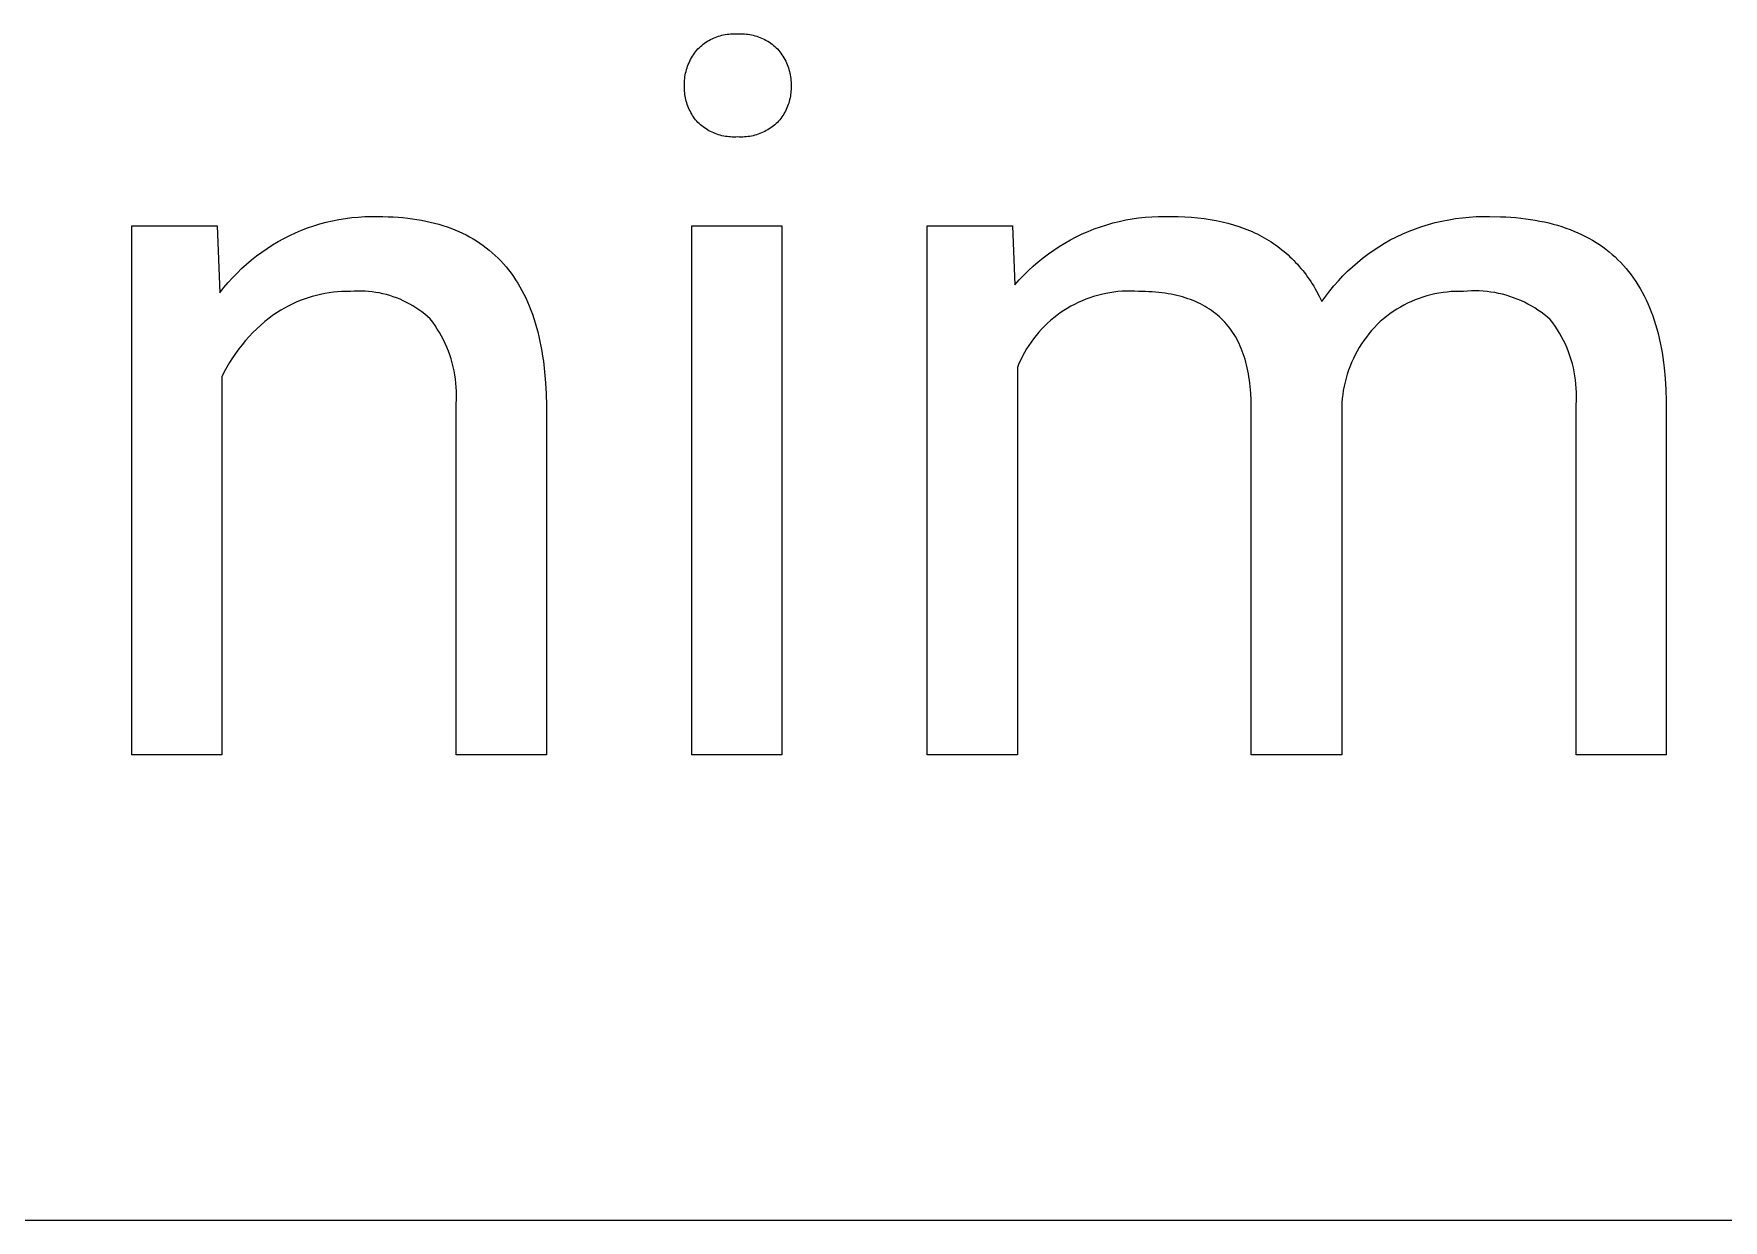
# Model space of a CAD drawing. Header units: millimetres. Extents: x 0 to 3480, y 0 to 2432.
# Drawn here: x 3268.5 to 3327.7, y 291.8 to 333.4 of the extents above; entities that cross this region are included whole.
import ezdxf

# ---------------------------------------------------------------- set-up
doc = ezdxf.new("R2010")
doc.units = ezdxf.units.MM
doc.header["$MEASUREMENT"] = 0
doc.layers.add('Domyślny', color=7, linetype='Continuous', true_color=0x000000)

msp = doc.modelspace()

# ---------------------------------------------------------------- linework, layer by layer
at = {"layer": 'Domyślny'}
for p, q in [((3292.33, 333.274), (3292.388, 333.295)), ((3292.388, 333.295), (3292.446, 333.315)), ((3292.446, 333.315), (3292.505, 333.333)), ((3292.505, 333.333), (3292.564, 333.349)), ((3292.564, 333.349), (3292.624, 333.362)), ((3292.624, 333.362), (3292.684, 333.374)), ((3292.684, 333.374), (3292.745, 333.383)), ((3292.745, 333.383), (3292.806, 333.391)), ((3292.806, 333.391), (3292.867, 333.396)), ((3292.867, 333.396), (3292.929, 333.399)), ((3292.929, 333.399), (3292.99, 333.4)), ((3292.99, 333.4), (3293.052, 333.398)), ((3293.052, 333.398), (3293.113, 333.395)), ((3293.113, 333.395), (3293.175, 333.398)), ((3293.175, 333.398), (3293.236, 333.399)), ((3293.236, 333.399), (3293.298, 333.398)), ((3293.298, 333.398), (3293.36, 333.395)), ((3293.36, 333.395), (3293.421, 333.39)), ((3293.421, 333.39), (3293.482, 333.383)), ((3293.482, 333.383), (3293.543, 333.373)), ((3293.543, 333.373), (3293.604, 333.362)), ((3293.604, 333.362), (3293.664, 333.348)), ((3293.664, 333.348), (3293.724, 333.332)), ((3293.724, 333.332), (3293.783, 333.315)), ((3293.783, 333.315), (3293.841, 333.295)), ((3293.841, 333.295), (3293.899, 333.273)), ((3291.566, 332.663), (3291.602, 332.716)), ((3291.602, 332.716), (3291.64, 332.768)), ((3291.64, 332.768), (3291.68, 332.818)), ((3291.68, 332.818), (3291.722, 332.867)), ((3291.722, 332.867), (3291.765, 332.91)), ((3291.765, 332.91), (3291.811, 332.952)), ((3291.811, 332.952), (3291.857, 332.992)), ((3291.857, 332.992), (3291.905, 333.03)), ((3291.905, 333.03), (3291.954, 333.067)), ((3291.954, 333.067), (3292.005, 333.102)), ((3292.005, 333.102), (3292.056, 333.135)), ((3292.056, 333.135), (3292.109, 333.167)), ((3292.109, 333.167), (3292.163, 333.196)), ((3292.163, 333.196), (3292.218, 333.224)), ((3292.218, 333.224), (3292.274, 333.25)), ((3292.274, 333.25), (3292.33, 333.274)), ((3293.899, 333.273), (3293.956, 333.249)), ((3293.956, 333.249), (3294.012, 333.223)), ((3294.012, 333.223), (3294.067, 333.196)), ((3294.067, 333.196), (3294.121, 333.166)), ((3294.121, 333.166), (3294.175, 333.135)), ((3294.175, 333.135), (3294.227, 333.102)), ((3294.227, 333.102), (3294.277, 333.067)), ((3294.277, 333.067), (3294.327, 333.03)), ((3294.327, 333.03), (3294.375, 332.992)), ((3294.375, 332.992), (3294.422, 332.952)), ((3294.422, 332.952), (3294.468, 332.91)), ((3294.468, 332.91), (3294.512, 332.867)), ((3294.512, 332.867), (3294.554, 332.818)), ((3294.554, 332.818), (3294.595, 332.768)), ((3294.595, 332.768), (3294.633, 332.717)), ((3294.633, 332.717), (3294.67, 332.664)), ((3291.308, 332.08), (3291.325, 332.142)), ((3291.325, 332.142), (3291.343, 332.203)), ((3291.343, 332.203), (3291.364, 332.264)), ((3291.364, 332.264), (3291.387, 332.324)), ((3291.387, 332.324), (3291.412, 332.383)), ((3291.412, 332.383), (3291.439, 332.441)), ((3291.439, 332.441), (3291.468, 332.498)), ((3291.468, 332.498), (3291.499, 332.554)), ((3291.499, 332.554), (3291.531, 332.609)), ((3291.531, 332.609), (3291.566, 332.663)), ((3294.67, 332.664), (3294.705, 332.61)), ((3294.705, 332.61), (3294.738, 332.555)), ((3294.738, 332.555), (3294.77, 332.499)), ((3294.77, 332.499), (3294.799, 332.442)), ((3294.799, 332.442), (3294.826, 332.384)), ((3294.826, 332.384), (3294.852, 332.325)), ((3294.852, 332.325), (3294.875, 332.265)), ((3294.875, 332.265), (3294.896, 332.204)), ((3294.896, 332.204), (3294.915, 332.143)), ((3294.915, 332.143), (3294.932, 332.081)), ((3291.252, 331.636), (3291.253, 331.7)), ((3291.252, 331.572), (3291.252, 331.636)), ((3291.252, 331.511), (3291.252, 331.572)), ((3291.253, 331.45), (3291.252, 331.511)), ((3291.253, 331.7), (3291.257, 331.764)), ((3291.257, 331.764), (3291.263, 331.828)), ((3291.263, 331.828), (3291.271, 331.891)), ((3291.271, 331.891), (3291.281, 331.955)), ((3291.281, 331.955), (3291.294, 332.017)), ((3291.294, 332.017), (3291.308, 332.08)), ((3294.932, 332.081), (3294.947, 332.018)), ((3294.947, 332.018), (3294.959, 331.955)), ((3294.959, 331.955), (3294.97, 331.892)), ((3294.97, 331.892), (3294.978, 331.828)), ((3294.978, 331.828), (3294.984, 331.764)), ((3294.984, 331.764), (3294.988, 331.7)), ((3294.988, 331.7), (3294.99, 331.636)), ((3294.99, 331.636), (3294.989, 331.572)), ((3294.989, 331.572), (3294.99, 331.511)), ((3294.99, 331.511), (3294.989, 331.45)), ((3291.256, 331.39), (3291.253, 331.45)), ((3291.261, 331.329), (3291.256, 331.39)), ((3291.268, 331.269), (3291.261, 331.329)), ((3291.277, 331.209), (3291.268, 331.269)), ((3291.288, 331.15), (3291.277, 331.209)), ((3291.301, 331.09), (3291.288, 331.15)), ((3291.317, 331.032), (3291.301, 331.09)), ((3291.334, 330.974), (3291.317, 331.032)), ((3291.353, 330.916), (3291.334, 330.974)), ((3291.374, 330.859), (3291.353, 330.916)), ((3294.887, 330.915), (3294.865, 330.858)), ((3294.906, 330.972), (3294.887, 330.915)), ((3294.923, 331.031), (3294.906, 330.972)), ((3294.939, 331.089), (3294.923, 331.031)), ((3294.952, 331.149), (3294.939, 331.089)), ((3294.963, 331.208), (3294.952, 331.149)), ((3294.973, 331.268), (3294.963, 331.208)), ((3294.98, 331.329), (3294.973, 331.268)), ((3294.985, 331.389), (3294.98, 331.329)), ((3294.989, 331.45), (3294.985, 331.389)), ((3291.396, 330.803), (3291.374, 330.859)), ((3291.421, 330.747), (3291.396, 330.803)), ((3291.448, 330.693), (3291.421, 330.747)), ((3291.476, 330.639), (3291.448, 330.693)), ((3291.506, 330.587), (3291.476, 330.639)), ((3291.538, 330.535), (3291.506, 330.587)), ((3291.571, 330.485), (3291.538, 330.535)), ((3291.607, 330.435), (3291.571, 330.485)), ((3291.643, 330.387), (3291.607, 330.435)), ((3291.682, 330.34), (3291.643, 330.387)), ((3291.722, 330.295), (3291.682, 330.34)), ((3294.552, 330.34), (3294.512, 330.295)), ((3294.591, 330.387), (3294.552, 330.34)), ((3294.629, 330.434), (3294.591, 330.387)), ((3294.664, 330.484), (3294.629, 330.434)), ((3294.699, 330.534), (3294.664, 330.484)), ((3294.731, 330.586), (3294.699, 330.534)), ((3294.761, 330.638), (3294.731, 330.586)), ((3294.79, 330.692), (3294.761, 330.638)), ((3294.817, 330.746), (3294.79, 330.692)), ((3294.842, 330.802), (3294.817, 330.746)), ((3294.865, 330.858), (3294.842, 330.802)), ((3291.766, 330.252), (3291.722, 330.295)), ((3291.812, 330.212), (3291.766, 330.252)), ((3291.859, 330.173), (3291.812, 330.212)), ((3291.907, 330.136), (3291.859, 330.173)), ((3291.957, 330.1), (3291.907, 330.136)), ((3292.008, 330.066), (3291.957, 330.1)), ((3292.059, 330.034), (3292.008, 330.066)), ((3292.112, 330.003), (3292.059, 330.034)), ((3292.166, 329.975), (3292.112, 330.003)), ((3292.221, 329.948), (3292.166, 329.975)), ((3292.277, 329.923), (3292.221, 329.948)), ((3292.334, 329.9), (3292.277, 329.923)), ((3292.391, 329.879), (3292.334, 329.9)), ((3292.449, 329.86), (3292.391, 329.879)), ((3292.508, 329.843), (3292.449, 329.86)), ((3292.567, 329.828), (3292.508, 329.843)), ((3292.627, 329.815), (3292.567, 329.828)), ((3292.687, 329.804), (3292.627, 329.815)), ((3292.747, 329.795), (3292.687, 329.804)), ((3292.808, 329.788), (3292.747, 329.795)), ((3292.869, 329.783), (3292.808, 329.788)), ((3292.93, 329.78), (3292.869, 329.783)), ((3292.991, 329.779), (3292.93, 329.78)), ((3293.052, 329.781), (3292.991, 329.779)), ((3293.113, 329.784), (3293.052, 329.781)), ((3293.174, 329.781), (3293.113, 329.784)), ((3293.236, 329.78), (3293.174, 329.781)), ((3293.297, 329.78), (3293.236, 329.78)), ((3293.358, 329.783), (3293.297, 329.78)), ((3293.419, 329.788), (3293.358, 329.783)), ((3293.48, 329.795), (3293.419, 329.788)), ((3293.541, 329.804), (3293.48, 329.795)), ((3293.601, 329.815), (3293.541, 329.804)), ((3293.661, 329.828), (3293.601, 329.815)), ((3293.721, 329.844), (3293.661, 329.828)), ((3293.78, 329.861), (3293.721, 329.844)), ((3293.838, 329.88), (3293.78, 329.861)), ((3293.896, 329.901), (3293.838, 329.88)), ((3293.953, 329.924), (3293.896, 329.901)), ((3294.009, 329.949), (3293.953, 329.924)), ((3294.064, 329.975), (3294.009, 329.949)), ((3294.118, 330.004), (3294.064, 329.975)), ((3294.172, 330.034), (3294.118, 330.004)), ((3294.224, 330.066), (3294.172, 330.034)), ((3294.275, 330.1), (3294.224, 330.066)), ((3294.325, 330.136), (3294.275, 330.1)), ((3294.374, 330.173), (3294.325, 330.136)), ((3294.421, 330.212), (3294.374, 330.173)), ((3294.467, 330.253), (3294.421, 330.212)), ((3294.512, 330.295), (3294.467, 330.253)), ((3278.482, 326.733), (3278.702, 326.792)), ((3278.702, 326.792), (3278.924, 326.844)), ((3278.924, 326.844), (3279.147, 326.889)), ((3279.147, 326.889), (3279.372, 326.925)), ((3279.372, 326.925), (3279.598, 326.955)), ((3279.598, 326.955), (3279.824, 326.976)), ((3279.824, 326.976), (3280.052, 326.99)), ((3280.052, 326.99), (3280.279, 326.996)), ((3280.279, 326.996), (3280.507, 326.994)), ((3280.507, 326.994), (3280.689, 326.992)), ((3280.689, 326.992), (3280.867, 326.988)), ((3280.867, 326.988), (3281.043, 326.979)), ((3281.043, 326.979), (3281.216, 326.968)), ((3281.216, 326.968), (3281.387, 326.954)), ((3281.387, 326.954), (3281.554, 326.936)), ((3281.554, 326.936), (3281.719, 326.915)), ((3281.719, 326.915), (3281.88, 326.89)), ((3281.88, 326.89), (3282.039, 326.863)), ((3282.039, 326.863), (3282.195, 326.832)), ((3282.195, 326.832), (3282.348, 326.798)), ((3282.348, 326.798), (3282.499, 326.761)), ((3306.047, 326.707), (3306.267, 326.77)), ((3306.267, 326.77), (3306.49, 326.825)), ((3306.49, 326.825), (3306.714, 326.873)), ((3306.714, 326.873), (3306.94, 326.913)), ((3306.94, 326.913), (3307.167, 326.946)), ((3307.167, 326.946), (3307.395, 326.971)), ((3307.395, 326.971), (3307.624, 326.988)), ((3307.624, 326.988), (3307.853, 326.998)), ((3307.853, 326.998), (3308.082, 327)), ((3308.082, 327), (3308.312, 326.994)), ((3308.312, 326.994), (3308.551, 326.991)), ((3308.551, 326.991), (3308.786, 326.982)), ((3308.786, 326.982), (3309.016, 326.968)), ((3309.016, 326.968), (3309.242, 326.947)), ((3309.242, 326.947), (3309.462, 326.921)), ((3309.462, 326.921), (3309.678, 326.889)), ((3309.678, 326.889), (3309.888, 326.851)), ((3309.888, 326.851), (3310.094, 326.808)), ((3310.094, 326.808), (3310.295, 326.758)), ((3317.326, 326.716), (3317.559, 326.779)), ((3317.559, 326.779), (3317.794, 326.835)), ((3317.794, 326.835), (3318.031, 326.882)), ((3318.031, 326.882), (3318.27, 326.921)), ((3318.27, 326.921), (3318.51, 326.952)), ((3318.51, 326.952), (3318.75, 326.975)), ((3318.75, 326.975), (3318.992, 326.99)), ((3318.992, 326.99), (3319.233, 326.996)), ((3319.233, 326.996), (3319.475, 326.994)), ((3319.475, 326.994), (3319.849, 326.988)), ((3319.849, 326.988), (3320.031, 326.98)), ((3320.031, 326.98), (3320.211, 326.969)), ((3320.211, 326.969), (3320.388, 326.955)), ((3320.388, 326.955), (3320.562, 326.937)), ((3320.562, 326.937), (3320.733, 326.917)), ((3320.733, 326.917), (3320.901, 326.893)), ((3320.901, 326.893), (3321.066, 326.866)), ((3321.066, 326.866), (3321.228, 326.836)), ((3321.228, 326.836), (3321.388, 326.803)), ((3321.388, 326.803), (3321.544, 326.767)), ((3271.888, 308.119), (3271.888, 326.666)), ((3271.888, 326.666), (3274.876, 326.666)), ((3274.876, 326.666), (3274.978, 324.322)), ((3277.016, 326.115), (3277.216, 326.224)), ((3277.216, 326.224), (3277.42, 326.327)), ((3277.42, 326.327), (3277.626, 326.422)), ((3277.626, 326.422), (3277.836, 326.511)), ((3277.836, 326.511), (3278.049, 326.592)), ((3278.049, 326.592), (3278.264, 326.666)), ((3278.264, 326.666), (3278.482, 326.733)), ((3282.499, 326.761), (3282.646, 326.72)), ((3282.646, 326.72), (3282.791, 326.677)), ((3282.791, 326.677), (3282.933, 326.63)), ((3282.933, 326.63), (3283.072, 326.58)), ((3283.072, 326.58), (3283.208, 326.526)), ((3283.208, 326.526), (3283.341, 326.47)), ((3283.341, 326.47), (3283.472, 326.41)), ((3283.472, 326.41), (3283.6, 326.347)), ((3283.6, 326.347), (3283.725, 326.28)), ((3283.725, 326.28), (3283.847, 326.211)), ((3283.847, 326.211), (3283.966, 326.138)), ((3291.509, 308.119), (3291.509, 326.666)), ((3291.509, 326.666), (3294.668, 326.666)), ((3294.668, 326.666), (3294.668, 308.119)), ((3299.759, 308.119), (3299.759, 326.666)), ((3299.759, 326.666), (3302.747, 326.666)), ((3302.747, 326.666), (3302.831, 324.596)), ((3304.579, 326.065), (3304.779, 326.177)), ((3304.779, 326.177), (3304.982, 326.283)), ((3304.982, 326.283), (3305.189, 326.382)), ((3305.189, 326.382), (3305.399, 326.474)), ((3305.399, 326.474), (3305.613, 326.559)), ((3305.613, 326.559), (3305.828, 326.636)), ((3305.828, 326.636), (3306.047, 326.707)), ((3310.295, 326.758), (3310.492, 326.703)), ((3310.492, 326.703), (3310.683, 326.642)), ((3310.683, 326.642), (3310.777, 326.609)), ((3310.777, 326.609), (3310.87, 326.575)), ((3310.87, 326.575), (3310.961, 326.539)), ((3310.961, 326.539), (3311.051, 326.502)), ((3311.051, 326.502), (3311.141, 326.464)), ((3311.141, 326.464), (3311.228, 326.424)), ((3311.228, 326.424), (3311.315, 326.382)), ((3311.315, 326.382), (3311.401, 326.339)), ((3311.401, 326.339), (3311.485, 326.295)), ((3311.485, 326.295), (3311.568, 326.249)), ((3311.568, 326.249), (3311.65, 326.202)), ((3311.65, 326.202), (3311.73, 326.153)), ((3315.984, 326.172), (3316.2, 326.282)), ((3316.2, 326.282), (3316.419, 326.384)), ((3316.419, 326.384), (3316.641, 326.478)), ((3316.641, 326.478), (3316.867, 326.565)), ((3316.867, 326.565), (3317.095, 326.645)), ((3317.095, 326.645), (3317.326, 326.716)), ((3321.544, 326.767), (3321.697, 326.728)), ((3321.697, 326.728), (3321.848, 326.685)), ((3321.848, 326.685), (3321.996, 326.639)), ((3321.996, 326.639), (3322.14, 326.59)), ((3322.14, 326.59), (3322.282, 326.538)), ((3322.282, 326.538), (3322.421, 326.483)), ((3322.421, 326.483), (3322.557, 326.425)), ((3322.557, 326.425), (3322.69, 326.363)), ((3322.69, 326.363), (3322.82, 326.299)), ((3322.82, 326.299), (3322.947, 326.231)), ((3322.947, 326.231), (3323.072, 326.16)), ((3276.079, 325.47), (3276.258, 325.611)), ((3276.258, 325.611), (3276.441, 325.747)), ((3276.441, 325.747), (3276.629, 325.876)), ((3276.629, 325.876), (3276.82, 325.998)), ((3276.82, 325.998), (3277.016, 326.115)), ((3283.966, 326.138), (3284.082, 326.062)), ((3284.082, 326.062), (3284.196, 325.982)), ((3284.196, 325.982), (3284.306, 325.9)), ((3284.306, 325.9), (3284.414, 325.814)), ((3284.414, 325.814), (3284.519, 325.725)), ((3284.519, 325.725), (3284.621, 325.633)), ((3284.621, 325.633), (3284.721, 325.537)), ((3303.821, 325.549), (3304.004, 325.687)), ((3304.004, 325.687), (3304.192, 325.819)), ((3304.192, 325.819), (3304.383, 325.945)), ((3304.383, 325.945), (3304.579, 326.065)), ((3311.73, 326.153), (3311.81, 326.103)), ((3311.81, 326.103), (3311.888, 326.051)), ((3311.888, 326.051), (3311.965, 325.998)), ((3311.965, 325.998), (3312.041, 325.943)), ((3312.041, 325.943), (3312.115, 325.887)), ((3312.115, 325.887), (3312.189, 325.83)), ((3312.189, 325.83), (3312.261, 325.771)), ((3312.261, 325.771), (3312.332, 325.711)), ((3312.332, 325.711), (3312.401, 325.649)), ((3312.401, 325.649), (3312.47, 325.586)), ((3312.47, 325.586), (3312.537, 325.521)), ((3315.015, 325.533), (3315.2, 325.673)), ((3315.2, 325.673), (3315.39, 325.808)), ((3315.39, 325.808), (3315.584, 325.936)), ((3315.584, 325.936), (3315.782, 326.057)), ((3315.782, 326.057), (3315.984, 326.172)), ((3323.072, 326.16), (3323.193, 326.086)), ((3323.193, 326.086), (3323.311, 326.009)), ((3323.311, 326.009), (3323.427, 325.928)), ((3323.427, 325.928), (3323.54, 325.845)), ((3323.54, 325.845), (3323.649, 325.758)), ((3323.649, 325.758), (3323.756, 325.668)), ((3323.756, 325.668), (3323.86, 325.575)), ((3275.417, 324.846), (3275.574, 325.01)), ((3275.574, 325.01), (3275.737, 325.169)), ((3275.737, 325.169), (3275.906, 325.322)), ((3275.906, 325.322), (3276.079, 325.47)), ((3284.721, 325.537), (3284.817, 325.439)), ((3284.817, 325.439), (3284.911, 325.337)), ((3284.911, 325.337), (3285.002, 325.232)), ((3285.002, 325.232), (3285.09, 325.123)), ((3285.09, 325.123), (3285.175, 325.011)), ((3285.175, 325.011), (3285.258, 324.896)), ((3303.14, 324.936), (3303.302, 325.097)), ((3303.302, 325.097), (3303.47, 325.254)), ((3303.47, 325.254), (3303.643, 325.404)), ((3303.643, 325.404), (3303.821, 325.549)), ((3312.537, 325.521), (3312.603, 325.455)), ((3312.603, 325.455), (3312.668, 325.387)), ((3312.668, 325.387), (3312.732, 325.318)), ((3312.732, 325.318), (3312.794, 325.247)), ((3312.794, 325.247), (3312.856, 325.175)), ((3312.856, 325.175), (3312.916, 325.102)), ((3312.916, 325.102), (3312.975, 325.027)), ((3312.975, 325.027), (3313.032, 324.95)), ((3314.324, 324.911), (3314.489, 325.075)), ((3314.489, 325.075), (3314.659, 325.233)), ((3314.659, 325.233), (3314.835, 325.386)), ((3314.835, 325.386), (3315.015, 325.533)), ((3323.86, 325.575), (3323.961, 325.479)), ((3323.961, 325.479), (3324.059, 325.38)), ((3324.059, 325.38), (3324.154, 325.277)), ((3324.154, 325.277), (3324.246, 325.172)), ((3324.246, 325.172), (3324.335, 325.063)), ((3324.335, 325.063), (3324.422, 324.951)), ((3274.978, 324.322), (3275.118, 324.501)), ((3275.118, 324.501), (3275.264, 324.676)), ((3275.264, 324.676), (3275.417, 324.846)), ((3285.258, 324.896), (3285.337, 324.778)), ((3285.337, 324.778), (3285.414, 324.657)), ((3285.414, 324.657), (3285.488, 324.532)), ((3285.488, 324.532), (3285.559, 324.404)), ((3285.559, 324.404), (3285.627, 324.273)), ((3302.831, 324.596), (3302.983, 324.769)), ((3302.983, 324.769), (3303.14, 324.936)), ((3313.032, 324.95), (3313.089, 324.873)), ((3313.089, 324.873), (3313.144, 324.793)), ((3313.144, 324.793), (3313.198, 324.712)), ((3313.198, 324.712), (3313.251, 324.63)), ((3313.251, 324.63), (3313.302, 324.547)), ((3313.302, 324.547), (3313.353, 324.461)), ((3313.353, 324.461), (3313.402, 324.375)), ((3313.864, 324.387), (3314.011, 324.567)), ((3314.011, 324.567), (3314.165, 324.742)), ((3314.165, 324.742), (3314.324, 324.911)), ((3324.422, 324.951), (3324.505, 324.836)), ((3324.505, 324.836), (3324.586, 324.718)), ((3324.586, 324.718), (3324.663, 324.596)), ((3324.663, 324.596), (3324.738, 324.472)), ((3324.738, 324.472), (3324.81, 324.344)), ((3277.37, 323.856), (3277.237, 323.784)), ((3277.505, 323.924), (3277.37, 323.856)), ((3277.642, 323.987), (3277.505, 323.924)), ((3277.782, 324.045), (3277.642, 323.987)), ((3277.923, 324.099), (3277.782, 324.045)), ((3278.066, 324.148), (3277.923, 324.099)), ((3278.21, 324.192), (3278.066, 324.148)), ((3278.356, 324.231), (3278.21, 324.192)), ((3278.503, 324.266), (3278.356, 324.231)), ((3278.651, 324.295), (3278.503, 324.266)), ((3278.8, 324.32), (3278.651, 324.295)), ((3278.95, 324.34), (3278.8, 324.32)), ((3279.1, 324.354), (3278.95, 324.34)), ((3279.251, 324.364), (3279.1, 324.354)), ((3279.402, 324.368), (3279.251, 324.364)), ((3279.553, 324.368), (3279.402, 324.368)), ((3279.679, 324.376), (3279.553, 324.368)), ((3279.806, 324.381), (3279.679, 324.376)), ((3279.933, 324.38), (3279.806, 324.381)), ((3280.059, 324.376), (3279.933, 324.38)), ((3280.185, 324.367), (3280.059, 324.376)), ((3280.311, 324.353), (3280.185, 324.367)), ((3280.436, 324.335), (3280.311, 324.353)), ((3280.561, 324.313), (3280.436, 324.335)), ((3280.685, 324.287), (3280.561, 324.313)), ((3280.808, 324.256), (3280.685, 324.287)), ((3280.929, 324.221), (3280.808, 324.256)), ((3281.05, 324.182), (3280.929, 324.221)), ((3281.168, 324.138), (3281.05, 324.182)), ((3281.286, 324.091), (3281.168, 324.138)), ((3281.401, 324.039), (3281.286, 324.091)), ((3281.515, 323.984), (3281.401, 324.039)), ((3281.627, 323.924), (3281.515, 323.984)), ((3281.736, 323.861), (3281.627, 323.924)), ((3281.844, 323.794), (3281.736, 323.861)), ((3285.627, 324.273), (3285.692, 324.139)), ((3285.692, 324.139), (3285.755, 324.001)), ((3285.755, 324.001), (3285.814, 323.861)), ((3285.814, 323.861), (3285.871, 323.717)), ((3304.792, 323.846), (3304.666, 323.773)), ((3304.92, 323.914), (3304.792, 323.846)), ((3305.05, 323.978), (3304.92, 323.914)), ((3305.183, 324.038), (3305.05, 323.978)), ((3305.317, 324.093), (3305.183, 324.038)), ((3305.453, 324.143), (3305.317, 324.093)), ((3305.591, 324.189), (3305.453, 324.143)), ((3305.73, 324.229), (3305.591, 324.189)), ((3305.871, 324.265), (3305.73, 324.229)), ((3306.012, 324.297), (3305.871, 324.265)), ((3306.155, 324.323), (3306.012, 324.297)), ((3306.299, 324.344), (3306.155, 324.323)), ((3306.443, 324.361), (3306.299, 324.344)), ((3306.588, 324.372), (3306.443, 324.361)), ((3306.733, 324.379), (3306.588, 324.372)), ((3306.878, 324.38), (3306.733, 324.379)), ((3307.023, 324.376), (3306.878, 324.38)), ((3307.168, 324.368), (3307.023, 324.376)), ((3307.41, 324.364), (3307.168, 324.368)), ((3307.529, 324.359), (3307.41, 324.364)), ((3307.645, 324.352), (3307.529, 324.359)), ((3307.76, 324.343), (3307.645, 324.352)), ((3307.873, 324.332), (3307.76, 324.343)), ((3307.983, 324.319), (3307.873, 324.332)), ((3308.092, 324.305), (3307.983, 324.319)), ((3308.199, 324.288), (3308.092, 324.305)), ((3308.304, 324.269), (3308.199, 324.288)), ((3308.407, 324.248), (3308.304, 324.269)), ((3308.508, 324.225), (3308.407, 324.248)), ((3308.607, 324.201), (3308.508, 324.225)), ((3308.705, 324.174), (3308.607, 324.201)), ((3308.8, 324.145), (3308.705, 324.174)), ((3308.893, 324.114), (3308.8, 324.145)), ((3308.985, 324.082), (3308.893, 324.114)), ((3309.074, 324.047), (3308.985, 324.082)), ((3309.162, 324.01), (3309.074, 324.047)), ((3309.248, 323.972), (3309.162, 324.01)), ((3309.331, 323.931), (3309.248, 323.972)), ((3309.413, 323.889), (3309.331, 323.931)), ((3309.493, 323.844), (3309.413, 323.889)), ((3309.571, 323.797), (3309.493, 323.844)), ((3313.402, 324.375), (3313.497, 324.197)), ((3313.497, 324.197), (3313.587, 324.014)), ((3313.587, 324.014), (3313.722, 324.203)), ((3313.722, 324.203), (3313.864, 324.387)), ((3316.337, 323.817), (3316.213, 323.743)), ((3316.464, 323.887), (3316.337, 323.817)), ((3316.593, 323.952), (3316.464, 323.887)), ((3316.724, 324.013), (3316.593, 323.952)), ((3316.857, 324.069), (3316.724, 324.013)), ((3316.992, 324.121), (3316.857, 324.069)), ((3317.129, 324.168), (3316.992, 324.121)), ((3317.267, 324.21), (3317.129, 324.168)), ((3317.407, 324.247), (3317.267, 324.21)), ((3317.548, 324.28), (3317.407, 324.247)), ((3317.69, 324.307), (3317.548, 324.28)), ((3317.833, 324.33), (3317.69, 324.307)), ((3317.976, 324.348), (3317.833, 324.33)), ((3318.12, 324.36), (3317.976, 324.348)), ((3318.265, 324.368), (3318.12, 324.36)), ((3318.41, 324.37), (3318.265, 324.368)), ((3318.554, 324.368), (3318.41, 324.37)), ((3318.691, 324.379), (3318.554, 324.368)), ((3318.827, 324.386), (3318.691, 324.379)), ((3318.964, 324.388), (3318.827, 324.386)), ((3319.101, 324.385), (3318.964, 324.388)), ((3319.238, 324.377), (3319.101, 324.385)), ((3319.375, 324.365), (3319.238, 324.377)), ((3319.511, 324.348), (3319.375, 324.365)), ((3319.646, 324.326), (3319.511, 324.348)), ((3319.78, 324.3), (3319.646, 324.326)), ((3319.914, 324.269), (3319.78, 324.3)), ((3320.046, 324.233), (3319.914, 324.269)), ((3320.177, 324.193), (3320.046, 324.233)), ((3320.306, 324.149), (3320.177, 324.193)), ((3320.434, 324.099), (3320.306, 324.149)), ((3320.56, 324.046), (3320.434, 324.099)), ((3320.685, 323.988), (3320.56, 324.046)), ((3320.807, 323.926), (3320.685, 323.988)), ((3320.927, 323.86), (3320.807, 323.926)), ((3321.044, 323.79), (3320.927, 323.86)), ((3324.81, 324.344), (3324.879, 324.213)), ((3324.879, 324.213), (3324.945, 324.079)), ((3324.945, 324.079), (3325.008, 323.942)), ((3325.008, 323.942), (3325.068, 323.802)), ((3276.552, 323.311), (3276.407, 323.187)), ((3276.701, 323.429), (3276.552, 323.311)), ((3276.854, 323.542), (3276.701, 323.429)), ((3276.979, 323.627), (3276.854, 323.542)), ((3277.107, 323.708), (3276.979, 323.627)), ((3277.237, 323.784), (3277.107, 323.708)), ((3281.949, 323.723), (3281.844, 323.794)), ((3282.051, 323.649), (3281.949, 323.723)), ((3282.151, 323.571), (3282.051, 323.649)), ((3282.248, 323.49), (3282.151, 323.571)), ((3282.342, 323.405), (3282.248, 323.49)), ((3282.43, 323.29), (3282.342, 323.405)), ((3282.514, 323.172), (3282.43, 323.29)), ((3285.871, 323.717), (3285.925, 323.569)), ((3285.925, 323.569), (3285.977, 323.419)), ((3285.977, 323.419), (3286.025, 323.265)), ((3286.025, 323.265), (3286.07, 323.108)), ((3303.972, 323.25), (3303.868, 323.149)), ((3304.08, 323.347), (3303.972, 323.25)), ((3304.191, 323.44), (3304.08, 323.347)), ((3304.306, 323.529), (3304.191, 323.44)), ((3304.423, 323.615), (3304.306, 323.529)), ((3304.543, 323.696), (3304.423, 323.615)), ((3304.666, 323.773), (3304.543, 323.696)), ((3309.647, 323.749), (3309.571, 323.797)), ((3309.721, 323.698), (3309.647, 323.749)), ((3309.794, 323.646), (3309.721, 323.698)), ((3309.864, 323.591), (3309.794, 323.646)), ((3309.932, 323.535), (3309.864, 323.591)), ((3309.999, 323.477), (3309.932, 323.535)), ((3310.063, 323.416), (3309.999, 323.477)), ((3310.126, 323.354), (3310.063, 323.416)), ((3310.187, 323.289), (3310.126, 323.354)), ((3310.245, 323.223), (3310.187, 323.289)), ((3310.302, 323.155), (3310.245, 323.223)), ((3315.634, 323.31), (3315.529, 323.208)), ((3315.744, 323.405), (3315.634, 323.31)), ((3315.857, 323.495), (3315.744, 323.405)), ((3315.972, 323.582), (3315.857, 323.495)), ((3316.091, 323.664), (3315.972, 323.582)), ((3316.213, 323.743), (3316.091, 323.664)), ((3321.159, 323.715), (3321.044, 323.79)), ((3321.272, 323.637), (3321.159, 323.715)), ((3321.381, 323.555), (3321.272, 323.637)), ((3321.488, 323.469), (3321.381, 323.555)), ((3321.592, 323.379), (3321.488, 323.469)), ((3321.679, 323.264), (3321.592, 323.379)), ((3321.763, 323.145), (3321.679, 323.264)), ((3325.068, 323.802), (3325.125, 323.658)), ((3325.125, 323.658), (3325.179, 323.511)), ((3325.179, 323.511), (3325.23, 323.362)), ((3325.23, 323.362), (3325.279, 323.209)), ((3275.872, 322.647), (3275.75, 322.501)), ((3275.999, 322.789), (3275.872, 322.647)), ((3276.131, 322.926), (3275.999, 322.789)), ((3276.267, 323.059), (3276.131, 322.926)), ((3276.407, 323.187), (3276.267, 323.059)), ((3282.593, 323.051), (3282.514, 323.172)), ((3282.669, 322.928), (3282.593, 323.051)), ((3282.74, 322.802), (3282.669, 322.928)), ((3282.808, 322.674), (3282.74, 322.802)), ((3282.871, 322.544), (3282.808, 322.674)), ((3286.07, 323.108), (3286.113, 322.948)), ((3286.113, 322.948), (3286.153, 322.784)), ((3286.153, 322.784), (3286.19, 322.618)), ((3303.486, 322.712), (3303.4, 322.595)), ((3303.576, 322.826), (3303.486, 322.712)), ((3303.669, 322.937), (3303.576, 322.826)), ((3303.767, 323.045), (3303.669, 322.937)), ((3303.868, 323.149), (3303.767, 323.045)), ((3310.357, 323.084), (3310.302, 323.155)), ((3310.41, 323.012), (3310.357, 323.084)), ((3310.461, 322.938), (3310.41, 323.012)), ((3310.51, 322.861), (3310.461, 322.938)), ((3310.557, 322.783), (3310.51, 322.861)), ((3310.603, 322.703), (3310.557, 322.783)), ((3310.646, 322.621), (3310.603, 322.703)), ((3315.059, 322.647), (3314.977, 322.526)), ((3315.146, 322.766), (3315.059, 322.647)), ((3315.236, 322.881), (3315.146, 322.766)), ((3315.33, 322.993), (3315.236, 322.881)), ((3315.428, 323.102), (3315.33, 322.993)), ((3315.529, 323.208), (3315.428, 323.102)), ((3321.843, 323.024), (3321.763, 323.145)), ((3321.918, 322.9), (3321.843, 323.024)), ((3321.989, 322.774), (3321.918, 322.9)), ((3322.056, 322.645), (3321.989, 322.774)), ((3322.119, 322.515), (3322.056, 322.645)), ((3325.279, 323.209), (3325.324, 323.053)), ((3325.324, 323.053), (3325.367, 322.893)), ((3325.367, 322.893), (3325.407, 322.731)), ((3325.407, 322.731), (3325.443, 322.566)), ((3275.415, 322.039), (3275.314, 321.878)), ((3275.522, 322.197), (3275.415, 322.039)), ((3275.633, 322.351), (3275.522, 322.197)), ((3275.75, 322.501), (3275.633, 322.351)), ((3282.929, 322.411), (3282.871, 322.544)), ((3282.983, 322.277), (3282.929, 322.411)), ((3283.032, 322.141), (3282.983, 322.277)), ((3283.077, 322.004), (3283.032, 322.141)), ((3286.19, 322.618), (3286.224, 322.448)), ((3286.224, 322.448), (3286.256, 322.275)), ((3286.256, 322.275), (3286.284, 322.098)), ((3286.284, 322.098), (3286.31, 321.919)), ((3303.098, 322.1), (3303.034, 321.97)), ((3303.167, 322.227), (3303.098, 322.1)), ((3303.241, 322.353), (3303.167, 322.227)), ((3303.318, 322.475), (3303.241, 322.353)), ((3303.4, 322.595), (3303.318, 322.475)), ((3310.687, 322.537), (3310.646, 322.621)), ((3310.727, 322.45), (3310.687, 322.537)), ((3310.764, 322.362), (3310.727, 322.45)), ((3310.8, 322.272), (3310.764, 322.362)), ((3310.834, 322.18), (3310.8, 322.272)), ((3310.865, 322.086), (3310.834, 322.18)), ((3310.895, 321.99), (3310.865, 322.086)), ((3314.756, 322.146), (3314.691, 322.015)), ((3314.825, 322.276), (3314.756, 322.146)), ((3314.899, 322.402), (3314.825, 322.276)), ((3314.977, 322.526), (3314.899, 322.402)), ((3322.177, 322.382), (3322.119, 322.515)), ((3322.231, 322.247), (3322.177, 322.382)), ((3322.28, 322.11), (3322.231, 322.247)), ((3322.324, 321.972), (3322.28, 322.11)), ((3325.443, 322.566), (3325.477, 322.397)), ((3325.477, 322.397), (3325.508, 322.225)), ((3325.508, 322.225), (3325.536, 322.05)), ((3325.536, 322.05), (3325.561, 321.872)), ((3275.129, 321.546), (3275.045, 321.375)), ((3275.219, 321.714), (3275.129, 321.546)), ((3275.314, 321.878), (3275.219, 321.714)), ((3283.117, 321.865), (3283.077, 322.004)), ((3283.153, 321.724), (3283.117, 321.865)), ((3283.184, 321.583), (3283.153, 321.724)), ((3283.21, 321.441), (3283.184, 321.583)), ((3283.231, 321.298), (3283.21, 321.441)), ((3286.31, 321.919), (3286.353, 321.549)), ((3286.353, 321.549), (3286.384, 321.168)), ((3302.974, 321.838), (3302.918, 321.703)), ((3302.918, 321.703), (3302.918, 308.119)), ((3303.034, 321.97), (3302.974, 321.838)), ((3310.923, 321.892), (3310.895, 321.99)), ((3310.949, 321.792), (3310.923, 321.892)), ((3310.973, 321.69), (3310.949, 321.792)), ((3310.995, 321.586), (3310.973, 321.69)), ((3311.016, 321.48), (3310.995, 321.586)), ((3311.034, 321.372), (3311.016, 321.48)), ((3314.477, 321.47), (3314.435, 321.33)), ((3314.523, 321.609), (3314.477, 321.47)), ((3314.575, 321.746), (3314.523, 321.609)), ((3314.63, 321.882), (3314.575, 321.746)), ((3314.691, 322.015), (3314.63, 321.882)), ((3322.364, 321.833), (3322.324, 321.972)), ((3322.399, 321.692), (3322.364, 321.833)), ((3322.429, 321.55), (3322.399, 321.692)), ((3322.454, 321.408), (3322.429, 321.55)), ((3325.561, 321.872), (3325.583, 321.691)), ((3325.583, 321.691), (3325.619, 321.319)), ((3275.045, 321.375), (3275.045, 308.119)), ((3283.247, 321.154), (3283.231, 321.298)), ((3283.259, 321.01), (3283.247, 321.154)), ((3283.265, 320.865), (3283.259, 321.01)), ((3283.267, 320.721), (3283.265, 320.865)), ((3286.384, 321.168), (3286.404, 320.773)), ((3311.05, 321.262), (3311.034, 321.372)), ((3311.065, 321.15), (3311.05, 321.262)), ((3311.077, 321.036), (3311.065, 321.15)), ((3311.088, 320.92), (3311.077, 321.036)), ((3311.097, 320.802), (3311.088, 320.92)), ((3314.339, 320.901), (3314.317, 320.756)), ((3314.366, 321.045), (3314.339, 320.901)), ((3314.398, 321.188), (3314.366, 321.045)), ((3314.435, 321.33), (3314.398, 321.188)), ((3322.475, 321.264), (3322.454, 321.408)), ((3322.491, 321.12), (3322.475, 321.264)), ((3322.501, 320.975), (3322.491, 321.12)), ((3322.507, 320.83), (3322.501, 320.975)), ((3325.619, 321.319), (3325.643, 320.934)), ((3325.643, 320.934), (3325.655, 320.537)), ((3283.256, 320.431), (3283.264, 320.576)), ((3283.256, 308.119), (3283.256, 320.431)), ((3283.264, 320.576), (3283.267, 320.721)), ((3286.404, 320.773), (3286.413, 320.365)), ((3286.413, 320.365), (3286.413, 308.119)), ((3311.108, 320.561), (3311.097, 320.802)), ((3311.112, 320.311), (3311.108, 320.561)), ((3311.112, 308.119), (3311.112, 320.311)), ((3314.299, 320.611), (3314.287, 320.465)), ((3314.287, 320.465), (3314.287, 308.119)), ((3314.317, 320.756), (3314.299, 320.611)), ((3322.496, 320.396), (3322.504, 320.54)), ((3322.496, 308.119), (3322.496, 320.396)), ((3322.504, 320.54), (3322.508, 320.685)), ((3322.508, 320.685), (3322.507, 320.83)), ((3325.655, 320.537), (3325.655, 308.119)), ((3275.045, 308.119), (3271.888, 308.119)), ((3286.413, 308.119), (3283.256, 308.119)), ((3294.668, 308.119), (3291.509, 308.119)), ((3302.918, 308.119), (3299.759, 308.119)), ((3314.287, 308.119), (3311.112, 308.119)), ((3325.655, 308.119), (3322.496, 308.119))]:
    msp.add_line(p, q, dxfattribs=at)
at = {"layer": 'Domyślny', "color": 18, "lineweight": 15, "true_color": 0x000000}
msp.add_line((3173.141, 291.811), (3477.089, 291.811), dxfattribs=at)

doc.saveas('drawing.dxf')
